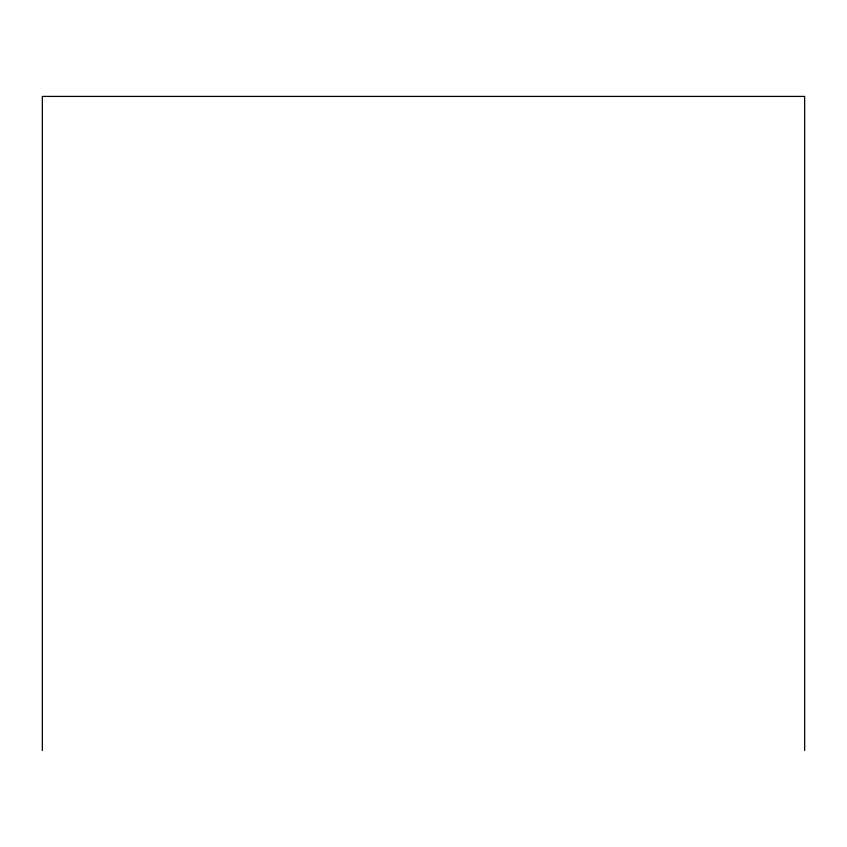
<?xml version="1.0" encoding="UTF-8"?>
<svg xmlns="http://www.w3.org/2000/svg" width="847" height="847" viewBox="0 0 847 847"><rect width="100%" height="100%" fill="white"/><g stroke="black" fill="none" stroke-linecap="round" stroke-linejoin="round"><path stroke-width="1.27" d="M804.65 750.58L804.65 96.42L42.35 96.42L42.35 750.58"/></g></svg>
